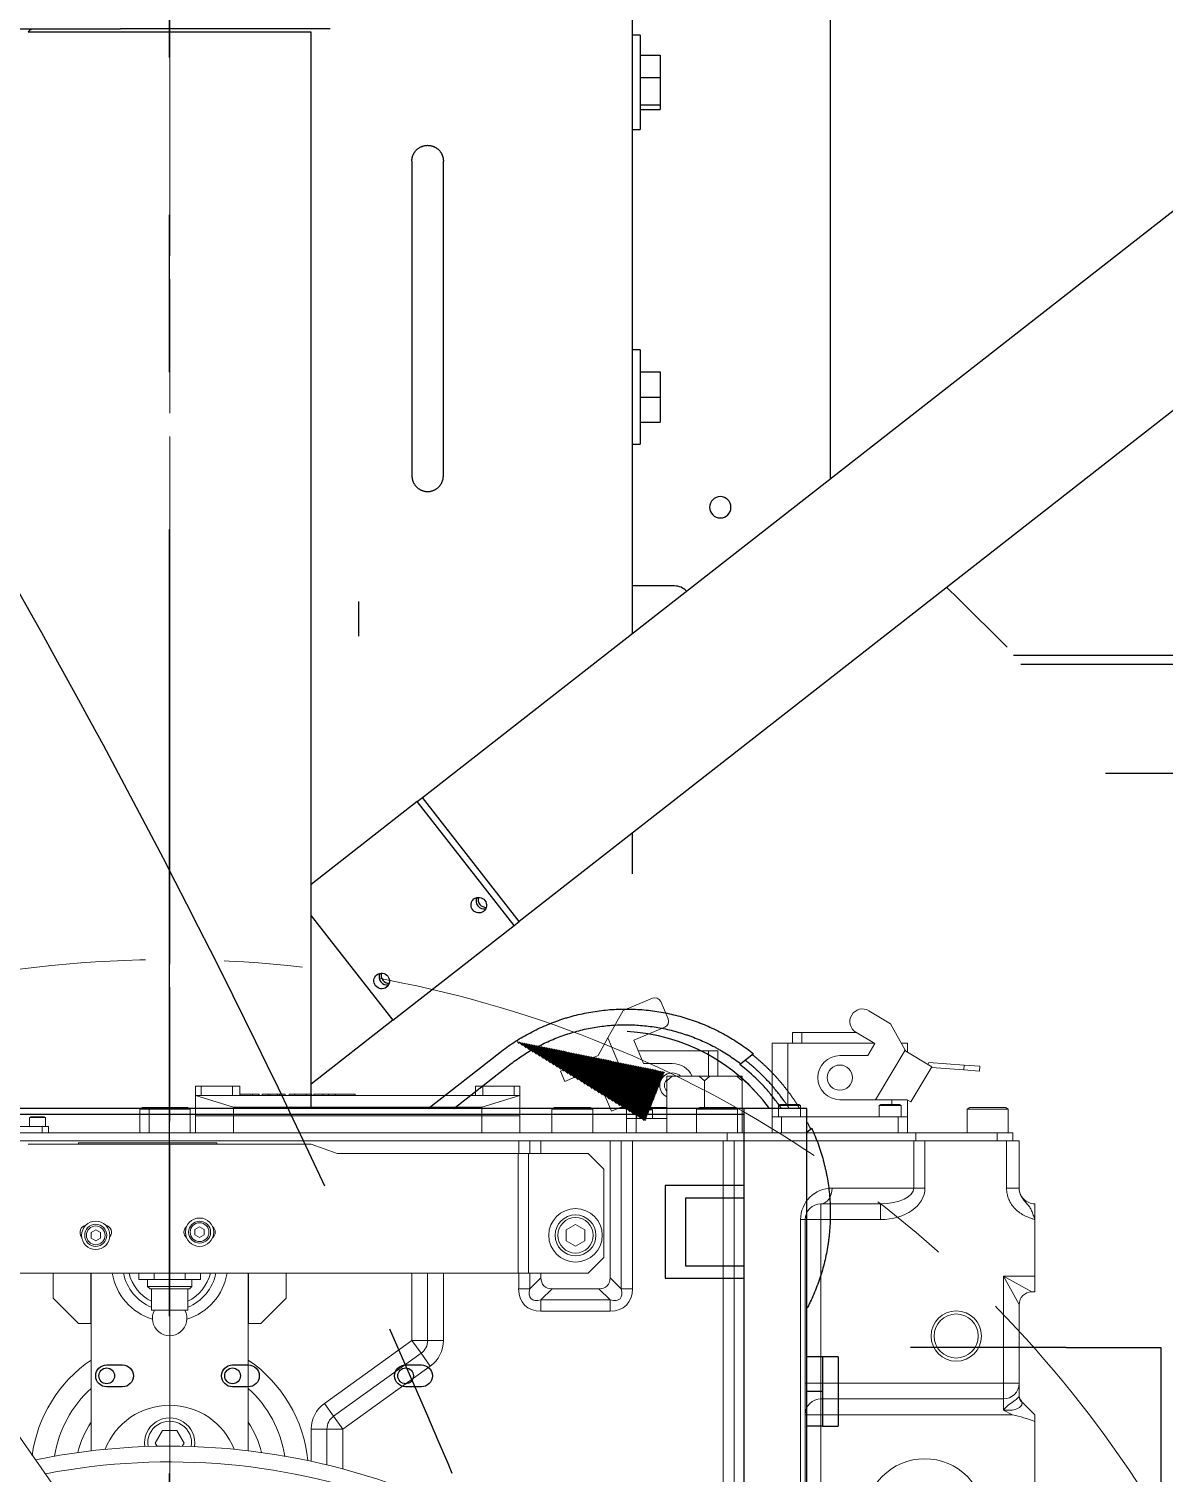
# Model space of a CAD drawing. Header units: millimetres. Extents: x 10462777 to 22643323, y 453826 to 1389191.
# Drawn here: x 11309063.1 to 11309424, y 584479.5 to 584938.4 of the extents above; entities that cross this region are included whole.
import ezdxf

# ---------------------------------------------------------------- set-up
doc = ezdxf.new("R2010")
doc.units = ezdxf.units.MM
doc.header["$LTSCALE"] = 200
doc.header["$MEASUREMENT"] = 0
for name, pattern in [('CENTER', [2, 1.25, -0.25, 0.25, -0.25]), ('CENTER2', [1.125, 0.75, -0.125, 0.125, -0.125]), ('PHANTOM', [2.5, 1.25, -0.25, 0.25, -0.25, 0.25, -0.25])]:
    doc.linetypes.add(name, pattern=pattern)
doc.layers.get('0').update_dxf_attribs({"linetype": 'CONTINUOUS'})
for name, color, linetype in [('1', 1, 'CENTER'), ('2', 2, 'CONTINUOUS'), ('205', 4, 'CONTINUOUS'), ('DV1_DEFAULT', 7, 'CONTINUOUS')]:
    doc.layers.add(name, color=color, linetype=linetype)
doc.layers.add('203', color=7, linetype='CONTINUOUS', true_color=0xffffff)
doc.layers.add('LAYOUT', color=8, linetype='CONTINUOUS', lineweight=25)

# ---------------------------------------------------------------- blocks, each defined once
blk = doc.blocks.new('r710ic')
at = {"layer": 'DV1_DEFAULT', "color": 7, "linetype": 'Continuous', "lineweight": 0}
for p, q in [((271751.37, 104507.63), (271756.37, 104507.63)), ((271756.37, 104507.63), (271774.37, 104507.63)), ((271774.37, 104497.63), (271774.37, 104507.63)), ((271774.37, 104507.63), (271779.37, 104507.63)), ((271779.37, 104507.63), (271779.37, 104506.63)), ((271814.25, 104503.51), (271818.37, 104507.63)), ((271818.37, 104507.63), (271820.49, 104507.63)), ((271851.3, 104507.63), (271820.49, 104507.63)), ((271774.37, 104497.63), (271779.37, 104506.63)), ((271721.27, 104499.13), (271720.77, 104498.26)), ((271721.27, 104499.13), (271721.27, 104486.13)), ((271728.77, 104499.13), (271721.27, 104499.13)), ((271728.77, 104500.63), (271731.37, 104500.63)), ((271728.77, 104495.63), (271728.77, 104500.63)), ((271731.37, 104502.63), (271746.42, 104502.63)), ((271731.37, 104498.63), (271731.37, 104502.63)), ((271731.37, 104498.63), (271731.37, 104472.7)), ((271746.42, 104498.63), (271731.37, 104498.63)), ((271746.42, 104498.63), (271746.42, 104502.63)), ((271783.37, 104502.63), (271774.37, 104497.63)), ((271783.37, 104502.63), (271808.37, 104502.63)), ((271808.37, 104502.63), (271812.46, 104502.63)), ((271808.37, 104497.63), (271808.37, 104502.63)), ((271818.37, 104500.56), (271816.9, 104497.63)), ((271818.37, 104500.56), (271818.37, 104439.63)), ((271720.77, 104486.99), (271720.77, 104498.26)), ((271728.77, 104469.8), (271728.77, 104495.63)), ((271731.37, 104495.63), (271728.77, 104495.63)), ((271808.37, 104497.63), (271774.37, 104497.63)), ((271813.37, 104497.63), (271808.37, 104497.63)), ((271808.37, 104439.63), (271808.37, 104497.63)), ((271816.9, 104497.63), (271813.37, 104497.63)), ((271813.37, 104497.63), (271813.37, 104439.63)), ((271707.29, 104485.17), (271707.67, 104490.16)), ((271707.67, 104490.16), (271709.16, 104490.04)), ((271709.16, 104490.04), (271708.79, 104485.06)), ((271706.44, 104473.95), (271707.29, 104485.17)), ((271708.79, 104485.06), (271707.29, 104485.17)), ((271708.79, 104485.06), (271708.01, 104474.76)), ((271720.77, 104486.99), (271721.27, 104486.13)), ((271721.27, 104486.13), (271728.77, 104486.13)), ((271707.82, 104474.87), (271702.86, 104466.6)), ((271707.05, 104473.58), (271706.44, 104473.95)), ((271707.82, 104474.87), (271718.97, 104468.18)), ((271731.37, 104469.16), (271731.37, 104472.7)), ((271731.37, 104472.7), (271746.37, 104472.7)), ((271746.37, 104472.7), (271746.37, 104469.16)), ((271694.12, 104461.75), (271702.5, 104466.4)), ((271700.27, 104467.13), (271703.18, 104467.13)), ((271700.27, 104467.13), (271700.27, 104465.16)), ((271702.86, 104466.6), (271702.5, 104466.4)), ((271702.5, 104466.4), (271718.27, 104456.94)), ((271718.27, 104467.01), (271718.97, 104468.18)), ((271718.27, 104456.94), (271718.27, 104467.01)), ((271718.34, 104467.13), (271723.77, 104467.13)), ((271723.77, 104464.13), (271723.77, 104467.13)), ((271723.77, 104467.13), (271728.77, 104467.13)), ((271728.77, 104409.8), (271728.77, 104469.8)), ((271728.77, 104469.8), (271731.37, 104469.8)), ((271731.37, 104412.09), (271731.37, 104469.16)), ((271746.37, 104469.16), (271731.37, 104469.16)), ((271746.37, 104443.16), (271746.37, 104469.16)), ((271690, 104454.89), (271694.12, 104461.75)), ((271718.27, 104462.13), (271719.77, 104462.13)), ((271720.07, 104465.13), (271719.77, 104464.61)), ((271720.07, 104465.13), (271719.77, 104464.61)), ((271719.77, 104458.65), (271719.77, 104464.61)), ((271719.77, 104458.65), (271719.77, 104464.61)), ((271720.07, 104465.13), (271720.07, 104458.13)), ((271723.77, 104465.13), (271720.07, 104465.13)), ((271720.07, 104465.13), (271720.07, 104458.13)), ((271723.77, 104465.13), (271720.07, 104465.13)), ((271723.77, 104427.13), (271723.77, 104464.13)), ((271723.77, 104464.13), (271728.77, 104464.13)), ((271719.77, 104458.65), (271720.07, 104458.13)), ((271719.77, 104458.65), (271720.07, 104458.13)), ((271720.07, 104458.13), (271723.77, 104458.13)), ((271720.07, 104458.13), (271723.77, 104458.13)), ((271751.37, 104458.56), (271751.37, 104439.63)), ((271751.37, 104458.56), (271756.37, 104458.56)), ((271756.37, 104458.56), (271756.37, 104439.63)), ((271700.46, 104456.78), (271696.86, 104450.77)), ((271700.27, 104456.45), (271700.27, 104429.13)), ((271704.27, 104454.49), (271700.46, 104456.78)), ((271704.27, 104445.63), (271704.27, 104454.49)), ((271718.27, 104456.94), (271718.27, 104445.63)), ((271696.97, 104433.58), (271696.97, 104450.95)), ((271751.37, 104439.63), (271756.37, 104439.63)), ((271756.37, 104434.63), (271756.37, 104439.63)), ((271756.37, 104439.63), (271808.37, 104439.63)), ((271808.37, 104434.63), (271808.37, 104439.63)), ((271813.37, 104439.63), (271808.37, 104439.63)), ((271818.37, 104439.63), (271813.37, 104439.63)), ((271818.37, 104439.63), (271818.37, 104434.63)), ((271818.37, 104439.63), (271887.3, 104439.63)), ((271756.37, 104434.63), (271846.37, 104434.63)), ((271756.37, 104433.16), (271756.37, 104434.63)), ((271696.97, 104430.58), (271696.97, 104433.58)), ((271696.97, 104433.58), (271700.27, 104433.58)), ((271700.27, 104430.58), (271696.97, 104430.58)), ((271720.07, 104433.13), (271719.77, 104432.61)), ((271719.77, 104426.65), (271719.77, 104432.61)), ((271720.07, 104433.13), (271720.07, 104426.13)), ((271723.77, 104433.13), (271720.07, 104433.13)), ((271846.37, 104433.16), (271756.37, 104433.16)), ((271700.27, 104429.13), (271700.27, 104424.13)), ((271700.27, 104429.13), (271719.77, 104429.13)), ((271719.77, 104426.65), (271720.07, 104426.13)), ((271720.07, 104426.13), (271723.77, 104426.13)), ((271723.77, 104424.13), (271723.77, 104427.13)), ((271723.77, 104427.13), (271728.77, 104427.13)), ((271700.27, 104424.13), (271723.77, 104424.13)), ((271723.77, 104424.13), (271728.77, 104424.13)), ((271712.31, 104414.63), (271710.77, 104412.89)), ((271710.77, 104412.89), (271710.77, 104414.63)), ((271710.77, 104414.63), (271712.31, 104414.63)), ((271710.77, 104412.89), (271710.77, 104404.37)), ((271712.31, 104414.63), (271728.77, 104414.63)), ((271721.27, 104413.13), (271720.77, 104412.26)), ((271720.77, 104400.99), (271720.77, 104412.26)), ((271721.27, 104413.13), (271721.27, 104400.13)), ((271728.77, 104413.13), (271721.27, 104413.13)), ((271731.37, 104408.56), (271731.37, 104412.09)), ((271731.37, 104412.09), (271846.37, 104412.09)), ((271702.77, 104406.88), (271710.77, 104406.88)), ((271702.77, 104406.88), (271702.77, 104403.88)), ((271728.77, 104409.8), (271731.37, 104409.8)), ((271728.77, 104055.46), (271728.77, 104409.8)), ((271846.37, 104408.56), (271731.37, 104408.56)), ((271731.37, 104408.56), (271731.37, 104379.7)), ((271702.77, 104403.88), (271710.77, 104403.88)), ((271702.77, 104403.88), (271702.77, 104381.56)), ((271710.77, 104400.89), (271710.77, 104404.37)), ((271710.77, 104404.37), (271712.31, 104402.63)), ((271712.31, 104402.63), (271710.77, 104400.89)), ((271720.77, 104402.63), (271712.31, 104402.63)), ((271710.77, 104400.89), (271710.77, 104392.37)), ((271720.77, 104400.99), (271721.27, 104400.13)), ((271721.27, 104400.13), (271728.77, 104400.13)), ((271687.09, 104388.72), (271692.62, 104391.05)), ((271699.4, 104380.14), (271695.24, 104389.98)), ((271706.77, 104392.38), (271706.77, 104383.25)), ((271710.77, 104390.63), (271710.77, 104392.37)), ((271710.77, 104392.37), (271712.31, 104390.63)), ((271712.31, 104390.63), (271710.77, 104390.63)), ((271728.77, 104390.63), (271712.31, 104390.63)), ((271720.77, 104381.22), (271720.77, 104390.63)), ((271724.27, 104380.88), (271724.27, 104390.63)), ((271689.97, 104376.76), (271686.03, 104386.1)), ((271721.47, 104386.13), (271721.27, 104385.78)), ((271721.27, 104381.47), (271721.27, 104385.78)), ((271721.47, 104386.13), (271721.47, 104381.13)), ((271724.27, 104386.13), (271721.47, 104386.13)), ((271698.66, 104371.89), (271720.77, 104381.22)), ((271706.77, 104383.25), (271699.4, 104380.14)), ((271720.77, 104375.8), (271720.77, 104381.22)), ((271720.77, 104380.88), (271724.27, 104380.88)), ((271721.27, 104381.47), (271721.47, 104381.13)), ((271721.47, 104381.13), (271724.27, 104381.13)), ((271724.27, 104377.88), (271724.27, 104380.88)), ((271724.27, 104380.88), (271728.77, 104380.88)), ((271731.37, 104376.16), (271731.37, 104379.7)), ((271731.37, 104379.7), (271778.37, 104379.7)), ((271778.37, 104376.16), (271778.37, 104379.7)), ((271689.97, 104376.76), (271698.66, 104371.89)), ((271720.77, 104377.88), (271724.27, 104377.88)), ((271721.93, 104373.03), (271720.77, 104375.8)), ((271724.27, 104377.88), (271728.77, 104377.88)), ((271778.37, 104376.16), (271731.37, 104376.16)), ((271731.37, 104372.63), (271731.37, 104376.16)), ((271774.83, 104372.63), (271778.37, 104376.16)), ((271698.66, 104371.89), (271704.19, 104368.8)), ((271708.58, 104367.39), (271721.93, 104373.03)), ((271774.83, 104372.63), (271731.37, 104372.63)), ((271731.37, 104372.63), (271731.37, 104350.63)), ((271740.37, 104370.63), (271735.37, 104365.63)), ((271740.37, 104370.63), (271768.37, 104370.63)), ((271773.37, 104365.63), (271768.37, 104370.63)), ((271781.9, 104372.63), (271778.37, 104369.09)), ((271781.9, 104350.63), (271781.9, 104372.63)), ((271781.9, 104372.63), (271785.44, 104372.63)), ((271785.44, 104372.63), (271785.44, 104350.63)), ((271704.19, 104368.8), (271705.35, 104366.04)), ((271705.35, 104366.04), (271708.57, 104367.4)), ((271706.51, 104363.28), (271705.35, 104366.04)), ((271708.57, 104367.4), (271709.74, 104364.64)), ((271721.27, 104367.13), (271720.77, 104366.26)), ((271720.77, 104354.99), (271720.77, 104366.26)), ((271728.77, 104367.13), (271721.27, 104367.13)), ((271721.27, 104367.13), (271721.27, 104354.13)), ((271735.37, 104346.63), (271735.37, 104365.63)), ((271773.37, 104365.63), (271773.37, 104346.63)), ((271778.37, 104354.16), (271778.37, 104369.09)), ((271709.74, 104364.64), (271706.51, 104363.28)), ((271709.24, 104356.82), (271706.51, 104363.28)), ((271709.74, 104364.64), (271712.47, 104358.18)), ((271759.64, 104364.63), (271757.9, 104361.63)), ((271757.9, 104361.63), (271759.64, 104358.63)), ((271763.1, 104364.63), (271759.64, 104364.63)), ((271764.83, 104361.63), (271763.1, 104364.63)), ((271763.1, 104358.63), (271764.83, 104361.63)), ((271712.47, 104358.18), (271709.24, 104356.82)), ((271759.64, 104358.63), (271763.1, 104358.63)), ((271720.77, 104354.99), (271721.27, 104354.13)), ((271721.27, 104354.13), (271728.77, 104354.13)), ((271778.37, 104354.16), (271781.9, 104350.63)), ((271731.37, 104347.09), (271731.37, 104350.63)), ((271731.37, 104350.63), (271735.37, 104350.63)), ((271731.37, 104347.09), (271735.37, 104347.09)), ((271731.37, 104343.56), (271731.37, 104347.09)), ((271773.37, 104350.63), (271774.83, 104350.63)), ((271773.37, 104347.09), (271778.37, 104347.09)), ((271778.37, 104347.09), (271774.83, 104350.63)), ((271778.37, 104347.09), (271778.37, 104343.56)), ((271781.9, 104350.63), (271785.44, 104350.63)), ((271713.97, 104343.88), (271716.97, 104343.88)), ((271715.67, 104343.88), (271713.97, 104343.88)), ((271713.97, 104342.13), (271713.97, 104343.88)), ((271716.97, 104343.88), (271716.97, 104240.88)), ((271720.67, 104331.88), (271716.97, 104343.88)), ((271716.97, 104343.88), (271723.37, 104343.88)), ((271723.37, 104343.88), (271728.77, 104343.88)), ((271723.37, 104331.88), (271723.37, 104343.88)), ((271723.37, 104343.88), (271723.37, 104331.88)), ((271735.37, 104343.56), (271731.37, 104343.56)), ((271731.37, 104343.56), (271731.37, 104121.7)), ((271773.37, 104346.63), (271735.37, 104346.63)), ((271735.37, 104346.63), (271735.37, 104346.63)), ((271735.37, 104346.63), (271735.37, 104343.43)), ((271735.37, 104346.63), (271773.37, 104346.63)), ((271773.37, 104343.43), (271735.37, 104343.43)), ((271735.37, 104285.87), (271735.37, 104343.43)), ((271773.37, 104346.63), (271773.37, 104346.63)), ((271773.37, 104343.43), (271773.37, 104346.63)), ((271778.37, 104343.56), (271773.37, 104343.56)), ((271773.37, 104143.83), (271773.37, 104343.43)), ((271716.97, 104342.13), (271713.97, 104342.13)), ((271713.97, 104342.13), (271713.97, 104332.12)), ((271713.97, 104332.12), (271716.97, 104332.12)), ((271713.97, 104332.12), (271713.97, 104329.88)), ((271713.97, 104329.88), (271716.97, 104329.88)), ((271720.67, 104331.88), (271720.67, 104252.88)), ((271723.37, 104331.88), (271720.67, 104331.88)), ((271728.77, 104331.88), (271723.37, 104331.88)), ((271723.37, 104252.88), (271723.37, 104331.88)), ((271723.37, 104252.88), (271723.37, 104331.88)), ((271773.37, 104319.63), (271794.8, 104319.63)), ((271794.8, 104314.63), (271794.8, 104319.63)), ((271798.86, 104312.55), (271802.92, 104315.46)), ((271802.92, 104315.46), (271822.93, 104287.63)), ((271794.8, 104314.63), (271773.37, 104314.63)), ((271794.8, 104309.63), (271794.8, 104314.63)), ((271794.8, 104309.63), (271798.86, 104312.55)), ((271818.87, 104284.71), (271798.86, 104312.55)), ((271794.8, 104309.63), (271773.37, 104309.63)), ((271814.81, 104281.79), (271794.8, 104309.63)), ((271716.47, 104291.56), (271716.97, 104291.56)), ((271716.47, 104291.56), (271716.47, 104285.28)), ((271818.87, 104284.71), (271822.93, 104287.63)), ((271822.93, 104282.63), (271822.93, 104287.63)), ((271822.93, 104287.63), (271835.59, 104287.63)), ((271716.47, 104285.28), (271716.97, 104285.28)), ((271716.47, 104285.28), (271716.47, 104283.14)), ((271716.47, 104283.14), (271716.97, 104283.14)), ((271716.47, 104283.14), (271716.47, 104281.28)), ((271732.37, 104277.63), (271735.37, 104285.87)), ((271814.81, 104281.79), (271818.87, 104284.71)), ((271822.93, 104277.63), (271822.93, 104282.63)), ((271834.32, 104282.63), (271822.93, 104282.63)), ((271716.47, 104281.28), (271716.97, 104281.28)), ((271716.47, 104281.28), (271716.47, 104278.44)), ((271716.47, 104278.44), (271716.97, 104278.44)), ((271716.47, 104277.8), (271716.97, 104277.8)), ((271716.47, 104276), (271716.47, 104277.8)), ((271716.47, 104276), (271716.97, 104276)), ((271716.47, 104272.42), (271716.47, 104276)), ((271732.37, 104277.63), (271732.37, 104187.63)), ((271833.18, 104277.63), (271822.93, 104277.63)), ((271716.47, 104272.42), (271716.97, 104272.42)), ((271716.47, 104270.63), (271716.47, 104272.42)), ((271716.47, 104270.63), (271716.97, 104270.63)), ((271716.47, 104269.35), (271716.97, 104269.35)), ((271716.47, 104267.49), (271716.47, 104269.35)), ((271773.37, 104269.63), (271781.37, 104269.63)), ((271789.37, 104261.63), (271781.37, 104269.63)), ((271716.47, 104267.49), (271716.97, 104267.49)), ((271716.47, 104266.82), (271716.47, 104267.49)), ((271716.47, 104266.82), (271716.97, 104266.82)), ((271716.47, 104264.56), (271716.47, 104266.82)), ((271716.47, 104264.56), (271716.97, 104264.56)), ((271716.47, 104263.91), (271716.47, 104264.56)), ((271716.47, 104263.91), (271716.97, 104263.91)), ((271716.47, 104263.91), (271716.97, 104263.91)), ((271716.47, 104262.05), (271716.47, 104263.91)), ((271716.47, 104262.05), (271716.97, 104262.05)), ((271716.47, 104260.95), (271716.47, 104261.09)), ((271716.97, 104261.09), (271716.47, 104261.09)), ((271716.47, 104260.95), (271716.97, 104260.95)), ((271716.47, 104258.99), (271716.47, 104260.95)), ((271789.37, 104261.63), (271789.37, 104257.63)), ((271716.47, 104254.95), (271716.47, 104258.99)), ((271716.47, 104258.99), (271716.97, 104258.99)), ((271789.37, 104257.72), (271773.37, 104257.72)), ((271773.37, 104257.62), (271789.37, 104257.62)), ((271789.37, 104257.62), (271789.37, 104257.72)), ((271829.84, 104257.63), (271789.37, 104257.63)), ((271713.97, 104254.88), (271713.97, 104252.63)), ((271716.97, 104254.88), (271713.97, 104254.88)), ((271713.97, 104252.63), (271716.97, 104252.63)), ((271713.97, 104242.63), (271713.97, 104252.63)), ((271716.47, 104254.88), (271716.47, 104254.95)), ((271716.47, 104254.95), (271716.97, 104254.95)), ((271716.97, 104240.88), (271720.67, 104252.88)), ((271720.67, 104252.88), (271723.37, 104252.88)), ((271723.37, 104252.88), (271728.77, 104252.88)), ((271723.37, 104240.88), (271723.37, 104252.88)), ((271723.37, 104252.88), (271723.37, 104240.88)), ((271732.37, 104247.63), (271731.97, 104247.63)), ((271731.97, 104203.63), (271731.97, 104247.63)), ((271814.43, 104177.24), (271916.04, 104248.39)), ((271713.97, 104242.63), (271716.97, 104242.63)), ((271713.97, 104240.88), (271713.97, 104242.63)), ((271759.5, 104243.63), (271758.64, 104242.13)), ((271758.64, 104242.13), (271759.5, 104240.63)), ((271761.23, 104243.63), (271759.5, 104243.63)), ((271762.1, 104242.13), (271761.23, 104243.63)), ((271761.23, 104240.63), (271762.1, 104242.13)), ((271773.37, 104242.44), (271775.37, 104242.44)), ((271775.37, 104237.54), (271775.37, 104242.44)), ((271716.97, 104240.88), (271713.97, 104240.88)), ((271715.67, 104240.88), (271713.97, 104240.88)), ((271723.37, 104240.88), (271716.97, 104240.88)), ((271721.27, 104239.13), (271720.77, 104238.26)), ((271720.77, 104226.99), (271720.77, 104238.26)), ((271721.27, 104239.13), (271721.27, 104226.13)), ((271728.77, 104239.13), (271721.27, 104239.13)), ((271728.77, 104240.88), (271723.37, 104240.88)), ((271759.5, 104240.63), (271761.23, 104240.63)), ((271773.37, 104237.54), (271775.37, 104237.54)), ((271777.62, 104239.63), (271775.37, 104239.63)), ((271775.37, 104227.72), (271775.37, 104237.54)), ((271778.37, 104238.88), (271777.62, 104239.63)), ((271777.62, 104225.63), (271777.62, 104239.63)), ((271778.37, 104226.38), (271778.37, 104238.88)), ((271785.17, 104238.38), (271778.37, 104238.38)), ((271785.17, 104226.88), (271785.17, 104238.38)), ((271827.37, 104237.25), (271823.37, 104234.94)), ((271828.41, 104236.65), (271827.37, 104237.25)), ((271823.37, 104234.94), (271823.37, 104230.32)), ((271773.37, 104227.72), (271775.37, 104227.72)), ((271775.37, 104222.81), (271775.37, 104227.72)), ((271823.37, 104230.32), (271827.37, 104228.01)), ((271827.37, 104228.01), (271828.41, 104228.61)), ((271720.77, 104226.99), (271721.27, 104226.13)), ((271720.77, 104223.99), (271720.77, 104226.99)), ((271720.77, 104223.99), (271721.27, 104223.13)), ((271721.27, 104226.13), (271728.77, 104226.13)), ((271721.27, 104226.13), (271721.27, 104223.13)), ((271721.27, 104223.13), (271728.77, 104223.13)), ((271775.37, 104225.63), (271777.62, 104225.63)), ((271777.62, 104225.63), (271778.37, 104226.38)), ((271778.37, 104226.88), (271785.17, 104226.88)), ((271773.37, 104222.81), (271775.37, 104222.81)), ((271760.5, 104210.63), (271759.64, 104209.13)), ((271762.23, 104210.63), (271760.5, 104210.63)), ((271763.1, 104209.13), (271762.23, 104210.63)), ((271759.64, 104209.13), (271760.5, 104207.63)), ((271760.5, 104207.63), (271762.23, 104207.63)), ((271762.23, 104207.63), (271763.1, 104209.13)), ((271789.37, 104207.64), (271773.37, 104207.64)), ((271773.37, 104207.54), (271789.37, 104207.54)), ((271789.37, 104207.54), (271789.37, 104207.64)), ((271789.37, 104207.63), (271829.84, 104207.63)), ((271789.37, 104207.63), (271789.37, 104203.63)), ((271732.37, 104203.63), (271731.97, 104203.63)), ((271781.37, 104195.63), (271789.37, 104203.63)), ((271781.37, 104195.63), (271773.37, 104195.63)), ((271723.97, 104193.13), (271723.77, 104192.78)), ((271723.77, 104188.47), (271723.77, 104192.78)), ((271723.97, 104193.13), (271723.97, 104188.13)), ((271726.77, 104193.13), (271723.97, 104193.13)), ((271723.97, 104193.13), (271723.97, 104188.13)), ((271726.77, 104192.13), (271726.77, 104194.13)), ((271726.77, 104194.13), (271728.77, 104194.13)), ((271726.77, 104192.13), (271726.77, 104160.13)), ((271728.77, 104192.13), (271726.77, 104192.13)), ((271723.77, 104188.47), (271723.97, 104188.13)), ((271723.97, 104188.13), (271726.77, 104188.13))]:
    blk.add_line(p, q, dxfattribs=at)
at = {"layer": 'DV1_DEFAULT', "color": 1, "linetype": 'CENTER2', "lineweight": 0}
for p, q in [((274132.55, 104232.63), (269847.55, 104232.63)), ((269950.18, 104232.63), (274235.19, 104232.63))]:
    blk.add_line(p, q, dxfattribs=at)
at = {"layer": 'DV1_DEFAULT', "color": 3, "linetype": 'CENTER2', "lineweight": 0}
blk.add_circle((272041.37, 104232.63), 367.64, dxfattribs=at)
at = {"layer": 'DV1_DEFAULT', "color": 7, "linetype": 'Continuous', "lineweight": 0}
for centre, radius in [((271793.37, 104482.63), 8), ((271793.37, 104482.63), 7), ((271851.37, 104472.63), 19), ((271711.27, 104445.63), 4), ((271761.37, 104361.63), 8.5), ((271761.37, 104361.63), 6.5), ((271761.37, 104361.63), 5.63), ((271760.37, 104242.13), 4.5), ((271760.37, 104242.13), 3.5), ((271760.37, 104242.13), 2.98), ((271761.37, 104209.13), 4.5), ((271761.37, 104209.13), 3.5), ((271761.37, 104209.13), 2.98)]:
    blk.add_circle(centre, radius, dxfattribs=at)
for centre, radius, start, end in [((271746.37, 104507.63), 5, 270, 0), ((271894.78, 104481.44), 78.77, 160.5811, 165.9541), ((271783.37, 104506.63), 4, 180, 270), ((271812.13, 104505.63), 3, 270, 315), ((271808.37, 104497.63), 5, 0, 90), ((271693.43, 104452.83), 4, 149.03, 329.03), ((271711.27, 104445.63), 7, 180, 0), ((271756.37, 104443.16), 10, 180, 270), ((271756.37, 104439.63), 5, 180, 270), ((271818.37, 104439.63), 5, 180, 270), ((272041.37, 104232.63), 213, 126.267, 191.5222), ((271713.77, 104392.38), 7, 115.3769, 180), ((272041.37, 104232.63), 208, 127.2842, 190.912), ((271713.77, 104392.38), 4, 138.5904, 334.0555), ((271687.87, 104386.87), 2, 112.8854, 202.8854), ((271693.4, 104389.21), 2, 22.8854, 112.8854), ((271713.77, 104392.38), 2.5, 228.2977, 315.573), ((271794.8, 104309.63), 10, 35.7067, 90), ((271794.8, 104309.63), 5, 35.7067, 90), ((271822.93, 104287.63), 5, 215.7067, 270), ((271822.93, 104287.63), 10, 215.7067, 270), ((271837.37, 104232.63), 44.14, 95.7503, 145.5037), ((271837.37, 104232.63), 37.07, 99.0486, 137.594), ((271837.37, 104232.63), 30, 103.479, 123.5573), ((271770.37, 104232.63), 18.5, 17.2738, 80.6676), ((271837.37, 104232.63), 22, 111.358, 248.642), ((271760.37, 104244.88), 2.25, 38.0364, 141.9636), ((271770.37, 104232.63), 15, 22.5403, 78.463), ((271770.37, 104232.63), 13.27, 25.6819, 76.9319), ((271760.37, 104239.38), 2.25, 218.0364, 321.9636), ((271787.77, 104232.63), 5.5, 241.786, 118.214), ((271827.37, 104232.63), 8, 81.7554, 278.2446), ((271827.37, 104232.63), 6.96, 80.8169, 279.1831), ((271770.37, 104232.63), 18.5, 279.3324, 342.7262), ((271770.37, 104232.63), 15, 281.537, 337.4597), ((271770.37, 104232.63), 13.27, 283.0681, 334.3181), ((271760.37, 104211.88), 2.25, 50.1899, 169.7764), ((271760.37, 104206.38), 2.25, 190.2236, 309.8101), ((271837.37, 104232.63), 44.14, 214.4963, 262.2847), ((271837.37, 104232.63), 37.07, 222.406, 260.9514), ((271837.37, 104232.63), 30, 236.4427, 256.521)]:
    blk.add_arc(centre, radius, start, end, dxfattribs=at)
for centre, major_axis, ratio, start_param, end_param in [((271812.46, 104505.63), (0, 3), 0.942949, 3.141593, 3.948214), ((271746.37, 104458.56), (0, 14.14), 0.707107, 4.712389, 6.283185), ((271746.37, 104458.56), (0, 10.61), 0.471405, 4.712389, 6.283185), ((271746.37, 104439.63), (-5, 0), 0.707107, 3.141593, 4.712389), ((271771.3, 104365.56), (-12.25, -12.25), 0.57735, 2.617994, 3.665191), ((271771.3, 104365.56), (-10.21, -10.21), 0.34641, 2.617994, 3.665191), ((271771.3, 104365.56), (-6.12, -6.12), 0.57735, 2.617994, 3.665191), ((271771.3, 104357.7), (-6.12, 6.12), 0.57735, 2.617994, 3.665191), ((271771.3, 104357.7), (-10.21, 10.21), 0.34641, 2.617994, 3.665191), ((271771.3, 104357.7), (-12.25, 12.25), 0.57735, 2.617994, 3.665191)]:
    blk.add_ellipse(centre, major_axis=major_axis, ratio=ratio, start_param=start_param, end_param=end_param, dxfattribs=at)
for points, knots in [([(271746.42, 104502.63), (271746.93, 104502.63), (271747.43, 104502.7), (271748.15, 104502.92), (271748.39, 104503.01), (271748.85, 104503.22), (271749.07, 104503.34), (271749.7, 104503.72), (271750.09, 104504.03), (271750.79, 104504.64), (271751.11, 104504.95), (271751.76, 104505.51), (271752.09, 104505.77), (271752.8, 104506.22), (271753.18, 104506.42), (271753.81, 104506.7), (271754.03, 104506.79), (271754.48, 104506.97), (271754.71, 104507.06), (271755.17, 104507.22), (271755.4, 104507.3), (271755.76, 104507.43), (271755.88, 104507.47), (271756.12, 104507.55), (271756.25, 104507.59), (271756.37, 104507.63)], [0, 0, 0, 0, 0.125, 0.125, 0.1875, 0.1875, 0.25, 0.25, 0.375, 0.375, 0.5, 0.5, 0.625, 0.625, 0.75, 0.75, 0.8125, 0.8125, 0.875, 0.875, 0.9375, 0.9375, 0.96875, 0.96875, 1, 1, 1, 1]), ([(271756.37, 104507.63), (271756.32, 104507.49), (271756.27, 104507.34), (271756.18, 104507.05), (271756.13, 104506.91), (271755.98, 104506.48), (271755.88, 104506.2), (271755.56, 104505.35), (271755.32, 104504.79), (271754.91, 104503.98), (271754.76, 104503.71), (271754.45, 104503.19), (271754.28, 104502.94), (271753.75, 104502.2), (271753.36, 104501.75), (271752.51, 104500.9), (271752.03, 104500.52), (271751.03, 104499.85), (271750.5, 104499.57), (271749.66, 104499.22), (271749.38, 104499.12), (271748.8, 104498.94), (271748.51, 104498.87), (271747.62, 104498.69), (271747.03, 104498.63), (271746.42, 104498.63)], [0, 0, 0, 0, 0.03125, 0.03125, 0.0625, 0.0625, 0.125, 0.125, 0.25, 0.25, 0.3125, 0.3125, 0.375, 0.375, 0.5, 0.5, 0.625, 0.625, 0.75, 0.75, 0.8125, 0.8125, 0.875, 0.875, 1, 1, 1, 1]), ([(271814.25, 104503.51), (271814.24, 104503.5), (271814.26, 104503.51), (271814.35, 104503.52), (271814.41, 104503.53), (271814.5, 104503.55)], [0, 0, 0, 0, 0.5, 0.5, 1, 1, 1, 1]), ([(271814.5, 104503.55), (271814.81, 104503.62), (271815.17, 104503.54), (271815.9, 104502.99), (271816.27, 104502.51), (271816.76, 104501.27), (271816.88, 104500.55), (271816.97, 104499.1), (271816.94, 104498.36), (271816.9, 104497.63)], [0, 0, 0, 0, 0.25, 0.25, 0.5, 0.5, 0.75, 0.75, 1, 1, 1, 1]), ([(271816.9, 104497.63), (271816.37, 104498.12), (271815.84, 104498.62), (271814.87, 104499.73), (271814.42, 104500.36), (271813.64, 104501.48), (271813.31, 104501.93), (271812.79, 104502.49), (271812.59, 104502.63), (271812.46, 104502.63)], [0, 0, 0, 0, 0.25, 0.25, 0.5, 0.5, 0.75, 0.75, 1, 1, 1, 1])]:
    blk.add_open_spline(points, degree=3, knots=knots, dxfattribs=at)
at = {"layer": 'LAYOUT', "color": 3}
blk.add_circle((272041.37, 104232.63), 2050.12, dxfattribs=at)
blk = doc.blocks.new('A$C7DA30AB0')
at = {"layer": 'LAYOUT', "color": 6, "linetype": 'PHANTOM'}
blk.add_circle((3030.45, 3025.99, 0), 2693.02, dxfattribs=at)

msp = doc.modelspace()

# ---------------------------------------------------------------- hatches: boundary and pattern name
at = {"layer": '1', "linetype": 'Continuous'}
h = msp.add_hatch(dxfattribs=at)
h.set_pattern_fill('ANSI31', color=27, scale=0.300004, angle=135, style=0, pattern_type=0)
h.set_pattern_definition([(135, (11312330.49683, 577794.69363), (-0.212135048, -0.212135048), [])])
h.paths.add_polyline_path([(11309217.82376, 584616.75039), (11309265.19238, 584607.0068), (11309259.00325, 584591.39336)], flags=0)

# ---------------------------------------------------------------- linework, layer by layer
at = {"layer": '1', "color": 23, "linetype": 'CENTER'}
msp.add_line((11309107.87228, 579329.36568, 0), (11309107.87228, 587294.33381, 0), dxfattribs=at)
at = {"layer": '2', "color": 252, "linetype": 'Continuous'}
for p, q in [((11309317.87527, 584795.5404, 0), (11309317.87527, 585406.8193, 0)), ((11309255.87439, 584761.44284, 0), (11309254.87432, 584761.44284, 0)), ((11309268.37456, 584761.44284, 0), (11309255.87439, 584761.44284, 0)), ((11309376.07153, 584739.44252, 0), (11309466.87738, 584739.44252, 0)), ((11309466.87738, 584736.44248, 0), (11309378.41628, 584736.44248, 0)), ((11309405.36613, 584701.94199, 0), (11309441.87703, 584701.94199, 0)), ((11309392.87633, 584519.4394, 0), (11309343.36569, 584519.4394, 0)), ((11309392.87633, 584519.4394, 0), (11309343.36569, 584519.4394, 0)), ((11309392.87633, 584519.4394, 0), (11309422.87676, 584519.4394, 0)), ((11309422.87676, 584519.4394, 0), (11309422.87676, 584445.66366, 0)), ((11309422.87676, 584519.4394, 0), (11309422.87676, 584445.66366, 0))]:
    msp.add_line(p, q, dxfattribs=at)
at = {"layer": '2', "color": 60, "linetype": 'Continuous'}
for p, q in [((11309254.87437, 585171.44866, 0), (11309254.87437, 584746.32231, 0)), ((11309257.37441, 584936.44532, 0), (11309254.87437, 584936.44532, 0)), ((11309257.37441, 584936.44532, 0), (11309257.37441, 584906.44489, 0)), ((11309257.37441, 584930.10019, 0), (11309263.7745, 584930.10019, 0)), ((11309263.7745, 584930.10019, 0), (11309263.7745, 584922.97639, 0)), ((11309257.37441, 584922.97639, 0), (11309263.7745, 584922.97639, 0)), ((11309263.7745, 584922.97639, 0), (11309263.7745, 584914.32132, 0)), ((11309257.37441, 584914.32132, 0), (11309263.7745, 584914.32132, 0)), ((11309257.37441, 584912.79003, 0), (11309263.7745, 584912.79003, 0)), ((11309263.7745, 584914.32132, 0), (11309263.7745, 584912.79003, 0)), ((11309254.87437, 584906.44489, 0), (11309257.37441, 584906.44489, 0)), ((11309257.37441, 584836.4439, 0), (11309254.87437, 584836.4439, 0)), ((11309257.37441, 584836.4439, 0), (11309257.37441, 584806.44347, 0)), ((11309257.37441, 584829.4586, 0), (11309263.7745, 584829.4586, 0)), ((11309263.7745, 584829.4586, 0), (11309263.7745, 584821.47337, 0)), ((11309257.37441, 584821.47337, 0), (11309263.7745, 584821.47337, 0)), ((11309263.7745, 584821.47337, 0), (11309263.7745, 584813.45846, 0)), ((11309257.37441, 584813.45846, 0), (11309263.7745, 584813.45846, 0)), ((11309257.37441, 584813.42877, 0), (11309263.7745, 584813.42877, 0)), ((11309263.7745, 584813.45846, 0), (11309263.7745, 584813.42877, 0)), ((11309254.87437, 584806.44347, 0), (11309257.37441, 584806.44347, 0)), ((11309254.87437, 584682.86516, 0), (11309254.87437, 584669.99701, 0))]:
    msp.add_line(p, q, dxfattribs=at)
at = {"layer": '2', "color": 51, "linetype": 'Continuous'}
msp.add_line((11309167.87314, 584756.54277, 0), (11309167.87314, 584745.44261, 0), dxfattribs=at)
at = {"layer": '2', "color": 252, "linetype": 'Continuous', "extrusion": (0, 0, -1)}
msp.add_circle((-11309282.87477, 584786.44319, 0), 3.40005, dxfattribs=at)
at = {"layer": '2', "color": 252, "linetype": 'Continuous'}
msp.add_arc((11309268.37456, 584756.44276, 0), 5.00007, 41.7952272, 90, dxfattribs=at)
at = {"layer": '2', "color": 60, "linetype": 'Continuous'}
for points, weights, knots in [([(11309184.87338, 584896.44476, 0), (11309184.87338, 584898.21255, 0), (11309185.75728, 584900.56093, 0), (11309188.10566, 584901.44482, 0), (11309191.64113, 584901.44482, 0), (11309193.98932, 584900.56104, 0), (11309194.87337, 584898.21296, 0), (11309194.87352, 584896.44519, 0)], [0.585786437627, 0.585786367954, 0.55228479628, 0.585786437627, 0.585786437627, 0.552288903456, 0.585780207769, 0.585786436854], [0, 0, 0, 0, 0, 0.500015325, 0.500015325, 0.500015325, 1, 1, 1, 1, 1]), ([(11309184.87338, 584796.44289, 0), (11309184.87353, 584794.67513, 0), (11309185.75758, 584792.32704, 0), (11309188.10577, 584791.44326, 0), (11309191.64113, 584791.44326, 0), (11309193.98932, 584792.32704, 0), (11309194.87337, 584794.67513, 0), (11309194.87352, 584796.44289, 0)], [0.585786436849, 0.585780185945, 0.552288918008, 0.585786437627, 0.585786437627, 0.552288903455, 0.58578020777, 0.585786436854], [0, 0, 0, 0, 0, 0.499999946, 0.499999946, 0.499999946, 1, 1, 1, 1, 1])]:
    msp.add_rational_spline(points, weights, degree=4, knots=knots, dxfattribs=at)
for points in [[(11309184.87338, 584896.44475, 0), (11309184.87338, 584896.42576, 0), (11309184.87338, 584895.8919, 0), (11309184.87338, 584894.07477, 0), (11309184.87338, 584892.12639, 0), (11309184.87338, 584889.73054, 0), (11309184.87338, 584886.21728, 0), (11309184.87338, 584883.39998, 0), (11309184.87338, 584881.44454, 0)], [(11309194.87352, 584881.44454, 0), (11309194.87352, 584883.39998, 0), (11309194.87352, 584886.21728, 0), (11309194.87352, 584889.73054, 0), (11309194.87352, 584892.12639, 0), (11309194.87352, 584894.07477, 0), (11309194.87352, 584895.8919, 0), (11309194.87352, 584896.42576, 0), (11309194.87352, 584896.44475, 0)], [(11309184.87338, 584811.44355, 0), (11309184.87338, 584809.4881, 0), (11309184.87338, 584806.67081, 0), (11309184.87338, 584803.15755, 0), (11309184.87338, 584800.76169, 0), (11309184.87338, 584798.81331, 0), (11309184.87338, 584796.99618, 0), (11309184.87338, 584796.46233, 0), (11309184.87338, 584796.44333, 0)], [(11309194.87352, 584796.44333, 0), (11309194.87352, 584796.46233, 0), (11309194.87352, 584796.99618, 0), (11309194.87352, 584798.81331, 0), (11309194.87352, 584800.76169, 0), (11309194.87352, 584803.15755, 0), (11309194.87352, 584806.67081, 0), (11309194.87352, 584809.4881, 0), (11309194.87352, 584811.44355, 0)]]:
    msp.add_open_spline(points, degree=3, knots=[0, 0, 0, 0, 0.239456844, 0.36836066, 0.5, 0.63163934, 0.760543156, 1, 1, 1, 1], dxfattribs=at)
for points in [[(11309184.87338, 584881.44454, 0), (11309184.87338, 584846.44404, 0), (11309184.87338, 584811.44355, 0)], [(11309194.87352, 584811.44355, 0), (11309194.87352, 584846.44404, 0), (11309194.87352, 584881.44454, 0)]]:
    msp.add_open_spline(points, degree=2, dxfattribs=at)
at = {"layer": '203', "color": 252, "linetype": 'Continuous'}
for p, q in [((11309188.21017, 584694.23131, 0), (11309804.76236, 585175.93467, 0)), ((11309835.54587, 585136.53357, 0), (11309218.99368, 584654.83021, 0)), ((11309354.87355, 584760.99122, 0), (11309358.57035, 584757.33563, 0)), ((11309374.07363, 584742.00523, 0), (11309358.57035, 584757.33563, 0)), ((11309186.59041, 584692.96581, 0), (11309152.87304, 584666.62292, 0)), ((11309186.59041, 584692.96581, 0), (11309188.20111, 584694.22423, 0)), ((11309217.37392, 584653.56471, 0), (11309186.59041, 584692.96581, 0)), ((11309218.98462, 584654.82313, 0), (11309188.20111, 584694.22423, 0)), ((11309152.8734, 584656.62161, 0), (11309178.80466, 584623.43111, 0)), ((11309178.80466, 584623.43111, 0), (11309217.37392, 584653.56471, 0)), ((11309217.37392, 584653.56471, 0), (11309218.98462, 584654.82313, 0)), ((11309178.81446, 584623.43876, 0), (11309152.87483, 584603.1725, 0)), ((11309190.08312, 584595.44075, 0), (11309212.84211, 584613.22202, 0)), ((11309289.13037, 584609.37314, 0), (11309289.40556, 584609.58814, 0)), ((11309293.46684, 584612.76116, 0), (11309289.40556, 584609.58814, 0)), ((11309198.20423, 584595.44048, 0), (11309215.92046, 584609.28192, 0)), ((11309310.37513, 584587.90027, 0), (11309311.93695, 584589.1205, 0))]:
    msp.add_line(p, q, dxfattribs=at)
msp.add_arc((11309250.16387, 584559.89363, 0), 60.00085, 36.3321816, 87.052812, dxfattribs=at)
for centre in [(11309206.12895, 584660.00762, 0), (11309175.27354, 584635.90073, 0)]:
    msp.add_ellipse(centre, major_axis=(1.53918, -1.97005), ratio=0.978887907, dxfattribs=at)
for centre, major_axis, ratio, start_param, end_param in [((11309207.73965, 584661.26603, 0), (-1.53918, 1.97005), 0.978887907, 0.430790187, 1.570793787), ((11309207.73965, 584661.26603, 0), (1.53918, -1.97005), 0.978887907, 3.572386599, 5.852302116), ((11309208.38393, 584661.7694, 0), (-1.53918, 1.97005), 0.978887907, 0.624393035, 1.570799787), ((11309208.38393, 584661.7694, 0), (-1.53918, 1.97005), 0.978887907, 1.570793787, 2.517200552), ((11309207.73965, 584661.26603, 0), (-1.53918, 1.97005), 0.978887907, 1.570793787, 2.710894997), ((11309176.88424, 584637.15915, 0), (-1.53918, 1.97005), 0.978887907, 0.430790187, 1.570793787), ((11309176.88424, 584637.15915, 0), (1.53918, -1.97005), 0.978887907, 3.572386599, 5.852302116), ((11309177.52852, 584637.66252, 0), (-1.53918, 1.97005), 0.978887907, 0.624393035, 1.570799787), ((11309176.88424, 584637.15915, 0), (-1.53918, 1.97005), 0.978887907, 1.570793787, 2.710894997), ((11309177.52852, 584637.66252, 0), (-1.53918, 1.97005), 0.978887907, 1.570793787, 2.517200552), ((11309250.22544, 584559.94173, 0), (-36.94021, 47.28132), 0.998782025, 4.683231098, 5.568620263)]:
    msp.add_ellipse(centre, major_axis=major_axis, ratio=ratio, start_param=start_param, end_param=end_param, dxfattribs=at)
for points, degree, knots in [([(11309212.84211, 584613.22202, 0), (11309214.28367, 584614.3483, 0), (11309215.76234, 584615.40576, 0), (11309218.79156, 584617.38739, 0), (11309221.89266, 584619.23571, 0), (11309225.13599, 584620.82028, 0), (11309228.45114, 584622.27164, 0), (11309230.14463, 584622.93073, 0), (11309232.30781, 584623.66869, 0), (11309232.74198, 584623.8117, 0), (11309233.61117, 584624.08791, 0), (11309234.04652, 584624.22122, 0), (11309235.35483, 584624.60691, 0), (11309236.23005, 584624.84503, 0), (11309238.86461, 584625.50321, 0), (11309242.40108, 584626.23107, 0), (11309245.98446, 584626.66296, 0), (11309249.59151, 584626.94547, 0), (11309251.40687, 584627.01204, 0), (11309253.69133, 584626.99901, 0), (11309254.14878, 584626.99157, 0), (11309255.06087, 584626.96713, 0), (11309255.51604, 584626.95013, 0), (11309256.87898, 584626.88492, 0), (11309257.78415, 584626.8225, 0), (11309260.48946, 584626.57921, 0), (11309264.06936, 584626.10559, 0), (11309267.59553, 584625.33712, 0), (11309271.09462, 584624.41995, 0), (11309272.83062, 584623.88703, 0), (11309274.98317, 584623.12513, 0), (11309275.41302, 584622.96786, 0), (11309276.26692, 584622.6452, 0), (11309276.69147, 584622.47964, 0), (11309277.95795, 584621.97039, 0), (11309278.79273, 584621.61414, 0), (11309281.26886, 584620.49586, 0), (11309282.88206, 584619.68437, 0), (11309286.0343, 584617.93115, 0), (11309287.57335, 584616.98943, 0), (11309290.5767, 584614.9747, 0), (11309292.041, 584613.90171, 0), (11309293.46684, 584612.76116, 0)], 3, [0, 0, 0, 0, 0.0625, 0.0625, 0.125, 0.1875, 0.1875, 0.25, 0.25, 0.265625, 0.265625, 0.28125, 0.28125, 0.3125, 0.3125, 0.375, 0.4375, 0.4375, 0.5, 0.5, 0.515625, 0.515625, 0.53125, 0.53125, 0.5625, 0.5625, 0.625, 0.6875, 0.6875, 0.75, 0.75, 0.765625, 0.765625, 0.78125, 0.78125, 0.8125, 0.8125, 0.875, 0.875, 0.9375, 0.9375, 1, 1, 1, 1]), ([(11309215.92046, 584609.28192, 0), (11309217.22186, 584610.29868, 0), (11309219.89954, 584612.21795, 0), (11309222.72542, 584613.91106, 0), (11309225.62616, 584615.48994, 0), (11309227.10472, 584616.21722, 0), (11309230.11549, 584617.54759, 0), (11309231.64807, 584618.15088, 0), (11309233.98809, 584618.96207, 0), (11309234.77303, 584619.21614, 0), (11309236.35054, 584619.69112, 0), (11309237.14345, 584619.91215, 0), (11309239.53462, 584620.52604, 0), (11309241.1453, 584620.86976, 0), (11309243.58639, 584621.28611, 0), (11309244.40261, 584621.40802, 0), (11309246.03676, 584621.61784, 0), (11309246.85522, 584621.70582, 0), (11309249.31472, 584621.91919, 0), (11309250.95987, 584621.99405, 0), (11309253.4359, 584622.00437, 0), (11309254.26127, 584621.99076, 0), (11309255.90783, 584621.92969, 0), (11309256.72967, 584621.88223, 0), (11309259.19087, 584621.68929, 0), (11309260.82593, 584621.4933, 0), (11309263.26985, 584621.0974, 0), (11309264.08199, 584620.94857, 0), (11309265.69635, 584620.61823, 0), (11309266.49931, 584620.43661, 0), (11309268.89555, 584619.84257, 0), (11309270.47624, 584619.38106, 0), (11309272.43093, 584618.72165, 0), (11309272.82092, 584618.58559, 0), (11309273.59703, 584618.3058, 0), (11309273.98336, 584618.16201, 0), (11309275.13718, 584617.71898, 0), (11309275.89951, 584617.4081, 0), (11309278.1659, 584616.42905, 0), (11309279.64941, 584615.71455, 0), (11309281.46926, 584614.74357, 0), (11309281.83166, 584614.54538, 0), (11309282.55145, 584614.14204, 0), (11309282.909, 584613.93681, 0), (11309283.97461, 584613.31048, 0), (11309284.67565, 584612.87875, 0), (11309286.75078, 584611.5412, 0), (11309288.09694, 584610.59309, 0), (11309289.40556, 584609.58814, 0)], 3, [0, 0, 0, 0, 0.0625, 0.125, 0.125, 0.1875, 0.1875, 0.25, 0.25, 0.28125, 0.28125, 0.3125, 0.3125, 0.375, 0.375, 0.40625, 0.40625, 0.4375, 0.4375, 0.5, 0.5, 0.53125, 0.53125, 0.5625, 0.5625, 0.625, 0.625, 0.65625, 0.65625, 0.6875, 0.6875, 0.75, 0.75, 0.765625, 0.765625, 0.78125, 0.78125, 0.8125, 0.8125, 0.875, 0.875, 0.890625, 0.890625, 0.90625, 0.90625, 0.9375, 0.9375, 1, 1, 1, 1]), ([(11309304.63164, 584595.67268, 0), (11309303.16913, 584597.91724, 0), (11309296.82088, 584606.03067, 0), (11309290.84174, 584610.71009, 0)], 2, [0, 0, 0, 0.261413242, 1, 1, 1]), ([(11309293.10922, 584612.48176, 0), (11309293.21411, 584612.39755, 0), (11309293.42388, 584612.22912, 0), (11309293.73654, 584611.97402, 0), (11309294.04773, 584611.71712, 0), (11309294.35729, 584611.45825, 0), (11309294.66524, 584611.19747, 0), (11309294.97158, 584610.93478, 0), (11309295.27627, 584610.67019, 0), (11309295.57933, 584610.40372, 0), (11309295.88072, 584610.13536, 0), (11309296.18044, 584609.86514, 0), (11309296.47849, 584609.59306, 0), (11309296.77484, 584609.31913, 0), (11309297.06949, 584609.04337, 0), (11309297.36242, 584608.76578, 0), (11309297.65362, 584608.48637, 0), (11309297.94309, 584608.20516, 0), (11309298.23081, 584607.92215, 0), (11309298.51676, 584607.63736, 0), (11309298.80095, 584607.3508, 0), (11309299.08335, 584607.06248, 0), (11309299.36396, 584606.77241, 0), (11309299.64277, 584606.48059, 0), (11309299.91976, 584606.18706, 0), (11309300.19493, 584605.8918, 0), (11309300.46826, 584605.59484, 0), (11309300.73974, 584605.29618, 0), (11309301.00936, 584604.99585, 0), (11309301.27712, 584604.69384, 0), (11309301.543, 584604.39017, 0), (11309301.80699, 584604.08485, 0), (11309302.06908, 584603.7779, 0), (11309302.32926, 584603.46933, 0), (11309302.58753, 584603.15914, 0), (11309302.84386, 584602.84735, 0), (11309303.09826, 584602.53398, 0), (11309303.3507, 584602.21903, 0), (11309303.60119, 584601.90251, 0), (11309303.84971, 584601.58444, 0), (11309304.09625, 584601.26484, 0), (11309304.34081, 584600.9437, 0), (11309304.58337, 584600.62105, 0), (11309304.82392, 584600.2969, 0), (11309305.06245, 584599.97126, 0), (11309305.29897, 584599.64413, 0), (11309305.53344, 584599.31555, 0), (11309305.76588, 584598.98551, 0), (11309305.99626, 584598.65403, 0), (11309306.22458, 584598.32113, 0), (11309306.45083, 584597.98681, 0), (11309306.675, 584597.65109, 0), (11309306.89709, 584597.31398, 0), (11309307.11708, 584596.97549, 0), (11309307.33496, 584596.63564, 0), (11309307.55073, 584596.29445, 0), (11309307.75145, 584595.97264, 0), (11309307.87978, 584595.76428, 0), (11309307.93731, 584595.67036, 0)], 3, [0, 0, 0, 0, 0.017911242, 0.035822625, 0.053734152, 0.071645821, 0.089557633, 0.107469589, 0.125381687, 0.143293929, 0.161206314, 0.179118844, 0.197031517, 0.214944334, 0.232857295, 0.2507704, 0.26868365, 0.286597045, 0.304510584, 0.322424268, 0.340338097, 0.358252071, 0.37616619, 0.394080455, 0.411994865, 0.429909421, 0.447824122, 0.465738969, 0.483653963, 0.501569102, 0.519484387, 0.537399819, 0.555315397, 0.573231122, 0.591146993, 0.609063011, 0.626979176, 0.644895488, 0.662811947, 0.680728553, 0.698645307, 0.716562207, 0.734479256, 0.752396452, 0.770313795, 0.788231287, 0.806148926, 0.824066714, 0.84198465, 0.859902734, 0.877820966, 0.895739347, 0.913657877, 0.931576555, 0.949495382, 0.967414358, 0.985333484, 1, 1, 1, 1]), ([(11309302.22553, 584595.48974, 0), (11309302.18477, 584595.54977, 0), (11309302.1439, 584595.60972, 0), (11309301.38896, 584596.71298, 0), (11309299.89783, 584598.75071, 0), (11309298.28104, 584600.69085, 0), (11309297.02103, 584602.10911, 0), (11309296.59275, 584602.57608, 0), (11309295.72308, 584603.49472, 0), (11309295.28148, 584603.94664, 0), (11309293.03981, 584606.16947, 0), (11309291.1392, 584607.83046, 0), (11309289.13037, 584609.37314, 0)], 3, [0, 0, 0, 0, 0.011344683, 0.011344683, 0.209075746, 0.40680681, 0.40680681, 0.505672342, 0.505672342, 0.604537873, 0.604537873, 1, 1, 1, 1]), ([(11309311.93695, 584589.1205, 0), (11309312.68988, 584587.48027, 0), (11309313.37298, 584585.81228, 0), (11309314.59991, 584582.42092, 0), (11309315.14374, 584580.69754, 0), (11309315.85308, 584578.07018, 0), (11309316.07177, 584577.18734, 0), (11309316.37272, 584575.85229, 0), (11309316.46861, 584575.40499, 0), (11309316.65052, 584574.51053, 0), (11309316.73661, 584574.0631, 0), (11309317.14298, 584571.82496, 0), (11309317.39112, 584570.03128, 0), (11309317.73718, 584566.43775, 0), (11309317.83511, 584564.6379, 0), (11309317.88123, 584561.03203, 0), (11309317.82944, 584559.22602, 0), (11309317.63747, 584556.51231, 0), (11309317.55442, 584555.60696, 0), (11309317.40074, 584554.24773, 0), (11309317.34459, 584553.79393, 0), (11309317.22289, 584552.88884, 0), (11309317.15738, 584552.43773, 0), (11309316.80674, 584550.18919, 0), (11309316.45247, 584548.41287, 0), (11309315.60008, 584544.90415, 0), (11309315.10195, 584543.17175, 0), (11309313.96241, 584539.75068, 0), (11309313.32101, 584538.06201, 0), (11309312.24964, 584535.56237, 0), (11309311.87427, 584534.73472, 0), (11309311.28343, 584533.50173, 0), (11309311.08168, 584533.09182, 0), (11309310.75734, 584532.45005, 0), (11309310.63777, 584532.21696, 0), (11309310.5169, 584531.98482, 0)], 3, [0, 0, 0, 0, 0.091797856, 0.091797856, 0.183595713, 0.183595713, 0.229494641, 0.229494641, 0.252444105, 0.252444105, 0.275393569, 0.275393569, 0.367191425, 0.367191425, 0.458989281, 0.458989281, 0.550787138, 0.550787138, 0.596686066, 0.596686066, 0.61963553, 0.61963553, 0.642584994, 0.642584994, 0.73438285, 0.73438285, 0.826180707, 0.826180707, 0.917978563, 0.917978563, 0.963877491, 0.963877491, 0.986826955, 0.986826955, 1, 1, 1, 1]), ([(11309310.57904, 584590.92184, 0), (11309310.62247, 584590.83548, 0), (11309310.72589, 584590.62863, 0), (11309310.88775, 584590.30054, 0), (11309311.06414, 584589.93735, 0), (11309311.23823, 584589.57305, 0), (11309311.41022, 584589.20775, 0), (11309311.52296, 584588.96331, 0), (11309311.57933, 584588.8411, 0)], 3, [0, 0, 0, 0, 0.125611143, 0.300485955, 0.475362244, 0.650240014, 0.825119265, 1, 1, 1, 1])]:
    msp.add_open_spline(points, degree=degree, knots=knots, dxfattribs=at)
at = {"layer": '205', "color": 252, "linetype": 'Continuous'}
for p, q in [((11309015.22391, 584938.44535, 0), (11309092.27206, 584938.44535, 0)), ((11309152.87292, 584937.44534, 0), (11309062.87164, 584937.44534, 0)), ((11309158.87301, 584938.44535, 0), (11309092.27206, 584938.44535, 0)), ((11309152.87292, 584595.42824, 0), (11309152.87292, 584937.44534, 0)), ((11309290.37488, 584595.44048, 0), (11308930.36976, 584595.44048, 0)), ((11309290.37488, 584593.44045, 0), (11308930.36976, 584593.44045, 0)), ((11309290.37488, 584595.44048, 0), (11309290.37488, 584365.43721, 0)), ((11309310.37516, 584595.44048, 0), (11309290.37488, 584595.44048, 0)), ((11309310.37516, 584345.43693, 0), (11309310.37516, 584595.44048, 0)), ((11309265.37452, 584570.94013, 0), (11309265.37452, 584541.43971, 0)), ((11309290.37467, 584570.94013, 0), (11309265.37452, 584570.94013, 0)), ((11309290.37447, 584566.94007, 0), (11309271.87461, 584566.94007, 0)), ((11309271.87461, 584566.94007, 0), (11309271.87461, 584545.43977, 0)), ((11309271.87461, 584545.43977, 0), (11309290.37447, 584545.43977, 0)), ((11309265.37452, 584541.43971, 0), (11309290.37467, 584541.43971, 0)), ((11309087.872, 584513.93932, 0), (11309092.87207, 584513.93932, 0)), ((11309127.87257, 584513.93932, 0), (11309132.87264, 584513.93932, 0)), ((11309182.87335, 584513.93932, 0), (11309187.87342, 584513.93932, 0)), ((11309315.37523, 584516.43936, 0), (11309310.37516, 584516.43936, 0)), ((11309315.37523, 584516.43936, 0), (11309315.37523, 584510.93928, 0)), ((11309320.3753, 584516.43936, 0), (11309315.37523, 584516.43936, 0)), ((11309320.3753, 584516.43936, 0), (11309320.3753, 584505.4392, 0)), ((11309315.37523, 584510.93928, 0), (11309315.37523, 584505.4392, 0)), ((11309092.87207, 584506.93922, 0), (11309087.872, 584506.93922, 0)), ((11309132.87264, 584506.93922, 0), (11309127.87257, 584506.93922, 0)), ((11309187.87342, 584506.93922, 0), (11309182.87335, 584506.93922, 0)), ((11309315.37523, 584505.4392, 0), (11309310.37516, 584505.4392, 0)), ((11309315.37523, 584505.4392, 0), (11309315.37523, 584499.93912, 0)), ((11309320.3753, 584505.4392, 0), (11309320.3753, 584494.43904, 0)), ((11309315.37523, 584499.93912, 0), (11309315.37523, 584494.43904, 0)), ((11309315.37523, 584494.43904, 0), (11309310.37516, 584494.43904, 0)), ((11309315.37523, 584494.43904, 0), (11309320.3753, 584494.43904, 0))]:
    msp.add_line(p, q, dxfattribs=at)
for centre in [(11309087.872, 584510.43927, 0), (11309127.87257, 584510.43927, 0), (11309182.87335, 584510.43927, 0)]:
    msp.add_circle(centre, 2.50004, dxfattribs=at)
at = {"layer": '205', "color": 252, "linetype": 'Continuous', "extrusion": (0, 0, -1)}
for centre, start, end in [((-11309087.872, 584510.43927, 0), 270, 90), ((-11309092.87207, 584510.43927, 0), 90, 270), ((-11309127.87257, 584510.43927, 0), 270, 90), ((-11309132.87264, 584510.43927, 0), 90, 270), ((-11309182.87335, 584510.43927, 0), 270, 90), ((-11309187.87342, 584510.43927, 0), 90, 270)]:
    msp.add_arc(centre, 3.50005, start, end, dxfattribs=at)
at = {"layer": '205', "color": 252, "linetype": 'Continuous'}
msp.add_open_spline([(11309063.87166, 584938.44535, 0), (11309063.53836, 584938.11205, 0), (11309063.20502, 584937.77871, 0), (11309062.87164, 584937.44534, 0)], degree=3, dxfattribs=at)

# ---------------------------------------------------------------- block references
at = {"ltscale": 10}
msp.add_blockref('A$C7DA30AB0', (11303684.4077, 580408.4363, 0), dxfattribs=at)
at = {"layer": 'LAYOUT', "color": 2, "rotation": 270}
msp.add_blockref('r710ic', (11204875.24796, 856316.46559, 0), dxfattribs=at)

doc.saveas('drawing.dxf')
